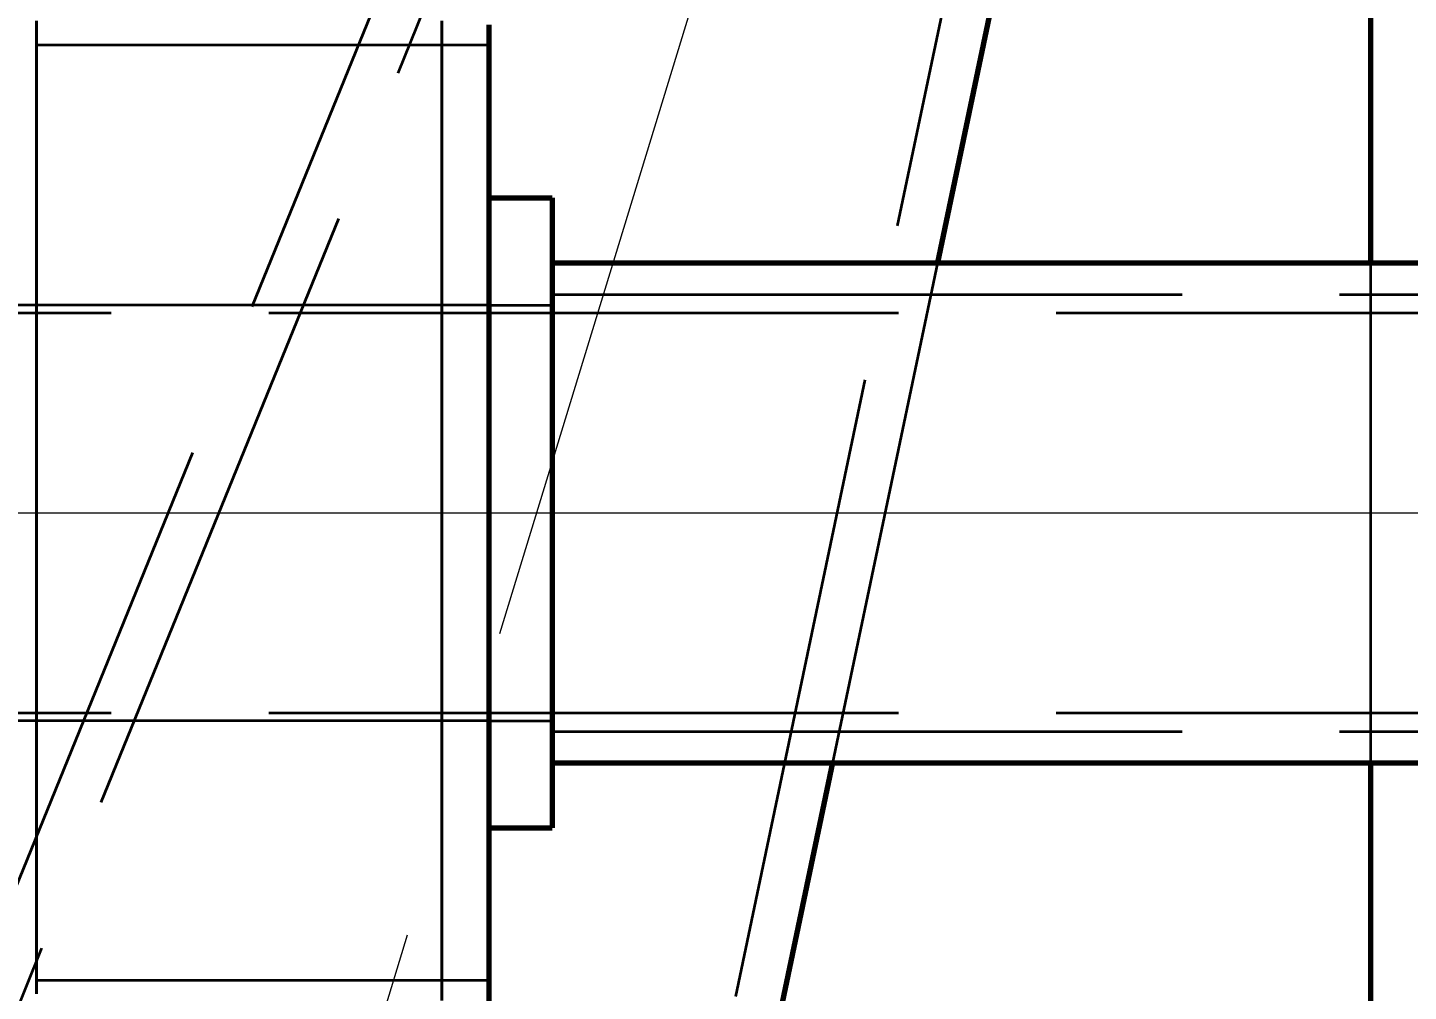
# Model space of a CAD drawing. Header units: millimetres. Extents: x 0 to 2382, y 0 to 420.
# Drawn here: x 128.47 to 137.24, y 226.96 to 233.08 of the extents above; entities that cross this region are included whole.
import ezdxf

# ---------------------------------------------------------------- set-up
doc = ezdxf.new("R2010")
doc.units = ezdxf.units.MM
doc.linetypes.add('IRAM-E-TRAZOS', pattern=[5, 4, -1])
doc.linetypes.add('IRAM-F-TRAZO-PUNTO', pattern=[20, 15, -2, 1, -2])
for name, color, linetype, lineweight in [('01-VISIBLE', 7, 'CONTINUOUS', 70), ('02-OCULTA', 4, 'IRAM-E-TRAZOS', 35), ('03-EJE', 1, 'IRAM-F-TRAZO-PUNTO', 18), ('04-COTA', 3, 'CONTINUOUS', 18)]:
    doc.layers.add(name, color=color, linetype=linetype, lineweight=lineweight)
doc.styles.add('ISO3098', font='isocpeur.ttf')
doc.dimstyles.new('FLAMA-IRAM', dxfattribs={"dimtxt": 3.5, "dimasz": 3.5, "dimexe": 2, "dimexo": 1.5, "dimgap": 1, "dimtad": 1, "dimdec": 1, "dimtxsty": 'ISO3098', "dimblk": 'IRAM_FLECHA', "dimblk1": 'IRAM_FLECHA', "dimblk2": 'IRAM_FLECHA', "dimcen": 2.5, "dimclrd": 256, "dimclre": 256, "dimclrt": 256, "dimazin": 3, "dimtfac": 1, "dimtmove": 0, "dimatfit": 3, "dimlwd": 18, "dimlwe": 18})

# ---------------------------------------------------------------- blocks, each defined once
blk = doc.blocks.new('IRAM_FLECHA')
blk.add_solid([(0, 0), (-1, 0.125), (-1, -0.125)])

msp = doc.modelspace()

# ---------------------------------------------------------------- linework, layer by layer
at = {"layer": '01-VISIBLE'}
for p, q in [((137, 231.5875), (137, 255.7992)), ((135.095, 235.6246), (134.2475, 231.5875)), ((131.4, 232), (131.8, 232)), ((131.8, 231.5875), (181.2, 231.5875)), ((133.5809, 228.4125), (131.4, 218.0238)), ((131.8, 228.4125), (181.2, 228.4125)), ((137, 225.5), (137, 228.4125)), ((131.4, 228), (131.8, 228))]:
    msp.add_line(p, q, dxfattribs=at)
for points in [[(131.4, 226.9), (131.4, 227), (131.4, 227.1), (131.4, 227.2), (131.4, 227.3), (131.4, 227.4), (131.4, 227.5), (131.4, 227.6), (131.4, 227.7), (131.4, 227.8), (131.4, 227.9), (131.4, 228), (131.4, 228.1), (131.4, 228.2), (131.4, 228.3), (131.4, 228.4), (131.4, 228.5), (131.4, 228.6), (131.4, 228.7), (131.4, 228.8), (131.4, 228.9), (131.4, 229), (131.4, 229.1), (131.4, 229.2), (131.4, 229.3), (131.4, 229.4), (131.4, 229.5), (131.4, 229.6), (131.4, 229.7), (131.4, 229.8), (131.4, 229.9), (131.4, 230), (131.4, 230.1), (131.4, 230.2), (131.4, 230.3), (131.4, 230.4), (131.4, 230.5), (131.4, 230.6), (131.4, 230.7), (131.4, 230.8), (131.4, 230.9), (131.4, 231), (131.4, 231.1), (131.4, 231.2), (131.4, 231.3), (131.4, 231.4), (131.4, 231.5), (131.4, 231.6), (131.4, 231.7), (131.4, 231.8), (131.4, 231.9), (131.4, 232), (131.4, 232.1), (131.4, 232.2), (131.4, 232.3), (131.4, 232.4), (131.4, 232.5), (131.4, 232.6), (131.4, 232.7), (131.4, 232.8), (131.4, 232.9), (131.4, 233), (131.4, 233.1)], [(131.8, 232), (131.8, 231.95), (131.8, 231.9), (131.8, 231.85), (131.8, 231.8), (131.8, 231.75), (131.8, 231.7), (131.8, 231.65), (131.8, 231.6), (131.8, 231.55), (131.8, 231.5), (131.8, 231.45), (131.8, 231.4), (131.8, 231.35), (131.8, 231.3), (131.8, 231.25), (131.8, 231.2), (131.8, 231.15), (131.8, 231.1), (131.8, 231.05), (131.8, 231), (131.8, 230.95), (131.8, 230.9), (131.8, 230.85), (131.8, 230.8), (131.8, 230.75), (131.8, 230.7), (131.8, 230.65), (131.8, 230.6), (131.8, 230.55), (131.8, 230.5), (131.8, 230.45), (131.8, 230.4), (131.8, 230.35), (131.8, 230.3), (131.8, 230.25), (131.8, 230.2), (131.8, 230.15), (131.8, 230.1), (131.8, 230.05), (131.8, 230), (131.8, 229.95), (131.8, 229.9), (131.8, 229.85), (131.8, 229.8), (131.8, 229.75), (131.8, 229.7), (131.8, 229.65), (131.8, 229.6), (131.8, 229.55), (131.8, 229.5), (131.8, 229.45), (131.8, 229.4), (131.8, 229.35), (131.8, 229.3), (131.8, 229.25), (131.8, 229.2), (131.8, 229.15), (131.8, 229.1), (131.8, 229.05), (131.8, 229), (131.8, 228.95), (131.8, 228.9), (131.8, 228.85), (131.8, 228.8), (131.8, 228.75), (131.8, 228.7), (131.8, 228.65), (131.8, 228.6), (131.8, 228.55), (131.8, 228.5), (131.8, 228.45), (131.8, 228.4), (131.8, 228.35), (131.8, 228.3), (131.8, 228.25), (131.8, 228.2), (131.8, 228.15), (131.8, 228.1), (131.8, 228.05), (131.8, 228)]]:
    msp.add_lwpolyline(points, dxfattribs=at)
at = {"layer": '02-OCULTA'}
for p, q in [((132.3272, 236.4984), (124.7597, 217.9029)), ((134.8136, 235.7383), (130.6888, 216.0902)), ((131.4, 235.0128), (125.4, 220.269)), ((131.4, 232.97), (128.525, 232.97)), ((134.2475, 231.5875), (133.5809, 228.4125)), ((137, 228.4125), (137, 231.5875)), ((131.4, 231.32), (125.4, 231.32)), ((131.4, 231.32), (131.8, 231.32)), ((131.8, 231.3875), (181.2, 231.3875)), ((125, 231.27), (188, 231.27)), ((125, 228.73), (188, 228.73)), ((131.4, 228.68), (125.4, 228.68)), ((131.4, 228.68), (131.8, 228.68)), ((131.8, 228.6125), (181.2, 228.6125)), ((131.4, 227.03), (128.525, 227.03))]:
    msp.add_line(p, q, dxfattribs=at)
for points in [[(128.525, 226.947), (128.525, 227.018), (128.525, 227.089), (128.525, 227.16), (128.525, 227.231), (128.525, 227.302), (128.525, 227.373), (128.525, 227.444), (128.525, 227.515), (128.525, 227.586), (128.525, 227.657), (128.525, 227.728), (128.525, 227.799), (128.525, 227.87), (128.525, 227.941), (128.525, 228.012), (128.525, 228.083), (128.525, 228.154), (128.525, 228.225), (128.525, 228.296), (128.525, 228.367), (128.525, 228.438), (128.525, 228.509), (128.525, 228.58), (128.525, 228.651), (128.525, 228.722), (128.525, 228.793), (128.525, 228.864), (128.525, 228.935), (128.525, 229.006), (128.525, 229.077), (128.525, 229.148), (128.525, 229.219), (128.525, 229.29), (128.525, 229.361), (128.525, 229.432), (128.525, 229.503), (128.525, 229.574), (128.525, 229.645), (128.525, 229.716), (128.525, 229.787), (128.525, 229.858), (128.525, 229.929), (128.525, 230), (128.525, 230.071), (128.525, 230.142), (128.525, 230.213), (128.525, 230.284), (128.525, 230.355), (128.525, 230.426), (128.525, 230.497), (128.525, 230.568), (128.525, 230.639), (128.525, 230.71), (128.525, 230.781), (128.525, 230.852), (128.525, 230.923), (128.525, 230.994), (128.525, 231.065), (128.525, 231.136), (128.525, 231.207), (128.525, 231.278), (128.525, 231.349), (128.525, 231.42), (128.525, 231.491), (128.525, 231.562), (128.525, 231.633), (128.525, 231.704), (128.525, 231.775), (128.525, 231.846), (128.525, 231.917), (128.525, 231.988), (128.525, 232.059), (128.525, 232.13), (128.525, 232.201), (128.525, 232.272), (128.525, 232.343), (128.525, 232.414), (128.525, 232.485), (128.525, 232.556), (128.525, 232.627), (128.525, 232.698), (128.525, 232.769), (128.525, 232.84), (128.525, 232.911), (128.525, 232.982), (128.525, 233.053), (128.525, 233.124)], [(128.525, 233.124), (128.525, 233.053), (128.525, 232.982), (128.525, 232.911), (128.525, 232.84), (128.525, 232.769), (128.525, 232.698), (128.525, 232.627), (128.525, 232.556), (128.525, 232.485), (128.525, 232.414), (128.525, 232.343), (128.525, 232.272), (128.525, 232.201), (128.525, 232.13), (128.525, 232.059), (128.525, 231.988), (128.525, 231.917), (128.525, 231.846), (128.525, 231.775), (128.525, 231.704), (128.525, 231.633), (128.525, 231.562), (128.525, 231.491), (128.525, 231.42), (128.525, 231.349), (128.525, 231.278), (128.525, 231.207), (128.525, 231.136), (128.525, 231.065), (128.525, 230.994), (128.525, 230.923), (128.525, 230.852), (128.525, 230.781), (128.525, 230.71), (128.525, 230.639), (128.525, 230.568), (128.525, 230.497), (128.525, 230.426), (128.525, 230.355), (128.525, 230.284), (128.525, 230.213), (128.525, 230.142), (128.525, 230.071), (128.525, 230), (128.525, 229.929), (128.525, 229.858), (128.525, 229.787), (128.525, 229.716), (128.525, 229.645), (128.525, 229.574), (128.525, 229.503), (128.525, 229.432), (128.525, 229.361), (128.525, 229.29), (128.525, 229.219), (128.525, 229.148), (128.525, 229.077), (128.525, 229.006), (128.525, 228.935), (128.525, 228.864), (128.525, 228.793), (128.525, 228.722), (128.525, 228.651), (128.525, 228.58), (128.525, 228.509), (128.525, 228.438), (128.525, 228.367), (128.525, 228.296), (128.525, 228.225), (128.525, 228.154), (128.525, 228.083), (128.525, 228.012), (128.525, 227.941), (128.525, 227.87), (128.525, 227.799), (128.525, 227.728), (128.525, 227.657), (128.525, 227.586), (128.525, 227.515), (128.525, 227.444), (128.525, 227.373), (128.525, 227.302), (128.525, 227.231), (128.525, 227.16), (128.525, 227.089), (128.525, 227.018), (128.525, 226.947)], [(131.1, 226.947), (131.1, 227.018), (131.1, 227.089), (131.1, 227.16), (131.1, 227.231), (131.1, 227.302), (131.1, 227.373), (131.1, 227.444), (131.1, 227.515), (131.1, 227.586), (131.1, 227.657), (131.1, 227.728), (131.1, 227.799), (131.1, 227.87), (131.1, 227.941), (131.1, 228.012), (131.1, 228.083), (131.1, 228.154), (131.1, 228.225), (131.1, 228.296), (131.1, 228.367), (131.1, 228.438), (131.1, 228.509), (131.1, 228.58), (131.1, 228.651), (131.1, 228.722), (131.1, 228.793), (131.1, 228.864), (131.1, 228.935), (131.1, 229.006), (131.1, 229.077), (131.1, 229.148), (131.1, 229.219), (131.1, 229.29), (131.1, 229.361), (131.1, 229.432), (131.1, 229.503), (131.1, 229.574), (131.1, 229.645), (131.1, 229.716), (131.1, 229.787), (131.1, 229.858), (131.1, 229.929), (131.1, 230), (131.1, 230.071), (131.1, 230.142), (131.1, 230.213), (131.1, 230.284), (131.1, 230.355), (131.1, 230.426), (131.1, 230.497), (131.1, 230.568), (131.1, 230.639), (131.1, 230.71), (131.1, 230.781), (131.1, 230.852), (131.1, 230.923), (131.1, 230.994), (131.1, 231.065), (131.1, 231.136), (131.1, 231.207), (131.1, 231.278), (131.1, 231.349), (131.1, 231.42), (131.1, 231.491), (131.1, 231.562), (131.1, 231.633), (131.1, 231.704), (131.1, 231.775), (131.1, 231.846), (131.1, 231.917), (131.1, 231.988), (131.1, 232.059), (131.1, 232.13), (131.1, 232.201), (131.1, 232.272), (131.1, 232.343), (131.1, 232.414), (131.1, 232.485), (131.1, 232.556), (131.1, 232.627), (131.1, 232.698), (131.1, 232.769), (131.1, 232.84), (131.1, 232.911), (131.1, 232.982), (131.1, 233.053), (131.1, 233.124)], [(131.1, 233.124), (131.1, 233.053), (131.1, 232.982), (131.1, 232.911), (131.1, 232.84), (131.1, 232.769), (131.1, 232.698), (131.1, 232.627), (131.1, 232.556), (131.1, 232.485), (131.1, 232.414), (131.1, 232.343), (131.1, 232.272), (131.1, 232.201), (131.1, 232.13), (131.1, 232.059), (131.1, 231.988), (131.1, 231.917), (131.1, 231.846), (131.1, 231.775), (131.1, 231.704), (131.1, 231.633), (131.1, 231.562), (131.1, 231.491), (131.1, 231.42), (131.1, 231.349), (131.1, 231.278), (131.1, 231.207), (131.1, 231.136), (131.1, 231.065), (131.1, 230.994), (131.1, 230.923), (131.1, 230.852), (131.1, 230.781), (131.1, 230.71), (131.1, 230.639), (131.1, 230.568), (131.1, 230.497), (131.1, 230.426), (131.1, 230.355), (131.1, 230.284), (131.1, 230.213), (131.1, 230.142), (131.1, 230.071), (131.1, 230), (131.1, 229.929), (131.1, 229.858), (131.1, 229.787), (131.1, 229.716), (131.1, 229.645), (131.1, 229.574), (131.1, 229.503), (131.1, 229.432), (131.1, 229.361), (131.1, 229.29), (131.1, 229.219), (131.1, 229.148), (131.1, 229.077), (131.1, 229.006), (131.1, 228.935), (131.1, 228.864), (131.1, 228.793), (131.1, 228.722), (131.1, 228.651), (131.1, 228.58), (131.1, 228.509), (131.1, 228.438), (131.1, 228.367), (131.1, 228.296), (131.1, 228.225), (131.1, 228.154), (131.1, 228.083), (131.1, 228.012), (131.1, 227.941), (131.1, 227.87), (131.1, 227.799), (131.1, 227.728), (131.1, 227.657), (131.1, 227.586), (131.1, 227.515), (131.1, 227.444), (131.1, 227.373), (131.1, 227.302), (131.1, 227.231), (131.1, 227.16), (131.1, 227.089), (131.1, 227.018), (131.1, 226.947)], [(131.1, 226.904), (131.1, 226.976), (131.1, 227.048), (131.1, 227.12), (131.1, 227.192), (131.1, 227.264), (131.1, 227.336), (131.1, 227.408), (131.1, 227.48), (131.1, 227.552), (131.1, 227.624), (131.1, 227.696), (131.1, 227.768), (131.1, 227.84), (131.1, 227.912), (131.1, 227.984), (131.1, 228.056), (131.1, 228.128), (131.1, 228.2), (131.1, 228.272), (131.1, 228.344), (131.1, 228.416), (131.1, 228.488), (131.1, 228.56), (131.1, 228.632), (131.1, 228.704), (131.1, 228.776), (131.1, 228.848), (131.1, 228.92), (131.1, 228.992), (131.1, 229.064), (131.1, 229.136), (131.1, 229.208), (131.1, 229.28), (131.1, 229.352), (131.1, 229.424), (131.1, 229.496), (131.1, 229.568), (131.1, 229.64), (131.1, 229.712), (131.1, 229.784), (131.1, 229.856), (131.1, 229.928), (131.1, 230), (131.1, 230.072), (131.1, 230.144), (131.1, 230.216), (131.1, 230.288), (131.1, 230.36), (131.1, 230.432), (131.1, 230.504), (131.1, 230.576), (131.1, 230.648), (131.1, 230.72), (131.1, 230.792), (131.1, 230.864), (131.1, 230.936), (131.1, 231.008), (131.1, 231.08), (131.1, 231.152), (131.1, 231.224), (131.1, 231.296), (131.1, 231.368), (131.1, 231.44), (131.1, 231.512), (131.1, 231.584), (131.1, 231.656), (131.1, 231.728), (131.1, 231.8), (131.1, 231.872), (131.1, 231.944), (131.1, 232.016), (131.1, 232.088), (131.1, 232.16), (131.1, 232.232), (131.1, 232.304), (131.1, 232.376), (131.1, 232.448), (131.1, 232.52), (131.1, 232.592), (131.1, 232.664), (131.1, 232.736), (131.1, 232.808), (131.1, 232.88), (131.1, 232.952), (131.1, 233.024), (131.1, 233.096)], [(131.1, 233.096), (131.1, 233.024), (131.1, 232.952), (131.1, 232.88), (131.1, 232.808), (131.1, 232.736), (131.1, 232.664), (131.1, 232.592), (131.1, 232.52), (131.1, 232.448), (131.1, 232.376), (131.1, 232.304), (131.1, 232.232), (131.1, 232.16), (131.1, 232.088), (131.1, 232.016), (131.1, 231.944), (131.1, 231.872), (131.1, 231.8), (131.1, 231.728), (131.1, 231.656), (131.1, 231.584), (131.1, 231.512), (131.1, 231.44), (131.1, 231.368), (131.1, 231.296), (131.1, 231.224), (131.1, 231.152), (131.1, 231.08), (131.1, 231.008), (131.1, 230.936), (131.1, 230.864), (131.1, 230.792), (131.1, 230.72), (131.1, 230.648), (131.1, 230.576), (131.1, 230.504), (131.1, 230.432), (131.1, 230.36), (131.1, 230.288), (131.1, 230.216), (131.1, 230.144), (131.1, 230.072), (131.1, 230), (131.1, 229.928), (131.1, 229.856), (131.1, 229.784), (131.1, 229.712), (131.1, 229.64), (131.1, 229.568), (131.1, 229.496), (131.1, 229.424), (131.1, 229.352), (131.1, 229.28), (131.1, 229.208), (131.1, 229.136), (131.1, 229.064), (131.1, 228.992), (131.1, 228.92), (131.1, 228.848), (131.1, 228.776), (131.1, 228.704), (131.1, 228.632), (131.1, 228.56), (131.1, 228.488), (131.1, 228.416), (131.1, 228.344), (131.1, 228.272), (131.1, 228.2), (131.1, 228.128), (131.1, 228.056), (131.1, 227.984), (131.1, 227.912), (131.1, 227.84), (131.1, 227.768), (131.1, 227.696), (131.1, 227.624), (131.1, 227.552), (131.1, 227.48), (131.1, 227.408), (131.1, 227.336), (131.1, 227.264), (131.1, 227.192), (131.1, 227.12), (131.1, 227.048), (131.1, 226.976), (131.1, 226.904)], [(131.4, 233.1), (131.4, 233), (131.4, 232.9), (131.4, 232.8), (131.4, 232.7), (131.4, 232.6), (131.4, 232.5), (131.4, 232.4), (131.4, 232.3), (131.4, 232.2), (131.4, 232.1), (131.4, 232), (131.4, 231.9), (131.4, 231.8), (131.4, 231.7), (131.4, 231.6), (131.4, 231.5), (131.4, 231.4), (131.4, 231.3), (131.4, 231.2), (131.4, 231.1), (131.4, 231), (131.4, 230.9), (131.4, 230.8), (131.4, 230.7), (131.4, 230.6), (131.4, 230.5), (131.4, 230.4), (131.4, 230.3), (131.4, 230.2), (131.4, 230.1), (131.4, 230), (131.4, 229.9), (131.4, 229.8), (131.4, 229.7), (131.4, 229.6), (131.4, 229.5), (131.4, 229.4), (131.4, 229.3), (131.4, 229.2), (131.4, 229.1), (131.4, 229), (131.4, 228.9), (131.4, 228.8), (131.4, 228.7), (131.4, 228.6), (131.4, 228.5), (131.4, 228.4), (131.4, 228.3), (131.4, 228.2), (131.4, 228.1), (131.4, 228), (131.4, 227.9), (131.4, 227.8), (131.4, 227.7), (131.4, 227.6), (131.4, 227.5), (131.4, 227.4), (131.4, 227.3), (131.4, 227.2), (131.4, 227.1), (131.4, 227), (131.4, 226.9)], [(131.4, 226.904), (131.4, 226.976), (131.4, 227.048), (131.4, 227.12), (131.4, 227.192), (131.4, 227.264), (131.4, 227.336), (131.4, 227.408), (131.4, 227.48), (131.4, 227.552), (131.4, 227.624), (131.4, 227.696), (131.4, 227.768), (131.4, 227.84), (131.4, 227.912), (131.4, 227.984), (131.4, 228.056), (131.4, 228.128), (131.4, 228.2), (131.4, 228.272), (131.4, 228.344), (131.4, 228.416), (131.4, 228.488), (131.4, 228.56), (131.4, 228.632), (131.4, 228.704), (131.4, 228.776), (131.4, 228.848), (131.4, 228.92), (131.4, 228.992), (131.4, 229.064), (131.4, 229.136), (131.4, 229.208), (131.4, 229.28), (131.4, 229.352), (131.4, 229.424), (131.4, 229.496), (131.4, 229.568), (131.4, 229.64), (131.4, 229.712), (131.4, 229.784), (131.4, 229.856), (131.4, 229.928), (131.4, 230), (131.4, 230.072), (131.4, 230.144), (131.4, 230.216), (131.4, 230.288), (131.4, 230.36), (131.4, 230.432), (131.4, 230.504), (131.4, 230.576), (131.4, 230.648), (131.4, 230.72), (131.4, 230.792), (131.4, 230.864), (131.4, 230.936), (131.4, 231.008), (131.4, 231.08), (131.4, 231.152), (131.4, 231.224), (131.4, 231.296), (131.4, 231.368), (131.4, 231.44), (131.4, 231.512), (131.4, 231.584), (131.4, 231.656), (131.4, 231.728), (131.4, 231.8), (131.4, 231.872), (131.4, 231.944), (131.4, 232.016), (131.4, 232.088), (131.4, 232.16), (131.4, 232.232), (131.4, 232.304), (131.4, 232.376), (131.4, 232.448), (131.4, 232.52), (131.4, 232.592), (131.4, 232.664), (131.4, 232.736), (131.4, 232.808), (131.4, 232.88), (131.4, 232.952), (131.4, 233.024), (131.4, 233.096)], [(131.4, 233.096), (131.4, 233.024), (131.4, 232.952), (131.4, 232.88), (131.4, 232.808), (131.4, 232.736), (131.4, 232.664), (131.4, 232.592), (131.4, 232.52), (131.4, 232.448), (131.4, 232.376), (131.4, 232.304), (131.4, 232.232), (131.4, 232.16), (131.4, 232.088), (131.4, 232.016), (131.4, 231.944), (131.4, 231.872), (131.4, 231.8), (131.4, 231.728), (131.4, 231.656), (131.4, 231.584), (131.4, 231.512), (131.4, 231.44), (131.4, 231.368), (131.4, 231.296), (131.4, 231.224), (131.4, 231.152), (131.4, 231.08), (131.4, 231.008), (131.4, 230.936), (131.4, 230.864), (131.4, 230.792), (131.4, 230.72), (131.4, 230.648), (131.4, 230.576), (131.4, 230.504), (131.4, 230.432), (131.4, 230.36), (131.4, 230.288), (131.4, 230.216), (131.4, 230.144), (131.4, 230.072), (131.4, 230), (131.4, 229.928), (131.4, 229.856), (131.4, 229.784), (131.4, 229.712), (131.4, 229.64), (131.4, 229.568), (131.4, 229.496), (131.4, 229.424), (131.4, 229.352), (131.4, 229.28), (131.4, 229.208), (131.4, 229.136), (131.4, 229.064), (131.4, 228.992), (131.4, 228.92), (131.4, 228.848), (131.4, 228.776), (131.4, 228.704), (131.4, 228.632), (131.4, 228.56), (131.4, 228.488), (131.4, 228.416), (131.4, 228.344), (131.4, 228.272), (131.4, 228.2), (131.4, 228.128), (131.4, 228.056), (131.4, 227.984), (131.4, 227.912), (131.4, 227.84), (131.4, 227.768), (131.4, 227.696), (131.4, 227.624), (131.4, 227.552), (131.4, 227.48), (131.4, 227.408), (131.4, 227.336), (131.4, 227.264), (131.4, 227.192), (131.4, 227.12), (131.4, 227.048), (131.4, 226.976), (131.4, 226.904)], [(128.525, 227.03), (128.525, 227.0803), (128.525, 227.1307), (128.525, 227.181), (128.525, 227.2314), (128.525, 227.2817), (128.525, 227.332), (128.525, 227.3824), (128.525, 227.4327), (128.525, 227.4831), (128.525, 227.5334), (128.525, 227.5837), (128.525, 227.6341), (128.525, 227.6844), (128.525, 227.7347), (128.525, 227.7851), (128.525, 227.8354), (128.525, 227.8858), (128.525, 227.9361), (128.525, 227.9864), (128.525, 228.0368), (128.525, 228.0871), (128.525, 228.1375), (128.525, 228.1878), (128.525, 228.2381), (128.525, 228.2885), (128.525, 228.3388), (128.525, 228.3892), (128.525, 228.4395), (128.525, 228.4898), (128.525, 228.5402), (128.525, 228.5905), (128.525, 228.6408), (128.525, 228.6912), (128.525, 228.7415), (128.525, 228.7919), (128.525, 228.8422), (128.525, 228.8925), (128.525, 228.9429), (128.525, 228.9932), (128.525, 229.0436), (128.525, 229.0939), (128.525, 229.1442), (128.525, 229.1946), (128.525, 229.2449), (128.525, 229.2953), (128.525, 229.3456), (128.525, 229.3959), (128.525, 229.4463), (128.525, 229.4966), (128.525, 229.5469), (128.525, 229.5973), (128.525, 229.6476), (128.525, 229.698), (128.525, 229.7483), (128.525, 229.7986), (128.525, 229.849), (128.525, 229.8993), (128.525, 229.9497), (128.525, 230), (128.525, 230.0503), (128.525, 230.1007), (128.525, 230.151), (128.525, 230.2014), (128.525, 230.2517), (128.525, 230.302), (128.525, 230.3524), (128.525, 230.4027), (128.525, 230.4531), (128.525, 230.5034), (128.525, 230.5537), (128.525, 230.6041), (128.525, 230.6544), (128.525, 230.7047), (128.525, 230.7551), (128.525, 230.8054), (128.525, 230.8558), (128.525, 230.9061), (128.525, 230.9564), (128.525, 231.0068), (128.525, 231.0571), (128.525, 231.1075), (128.525, 231.1578), (128.525, 231.2081), (128.525, 231.2585), (128.525, 231.3088), (128.525, 231.3592), (128.525, 231.4095), (128.525, 231.4598), (128.525, 231.5102), (128.525, 231.5605), (128.525, 231.6108), (128.525, 231.6612), (128.525, 231.7115), (128.525, 231.7619), (128.525, 231.8122), (128.525, 231.8625), (128.525, 231.9129), (128.525, 231.9632), (128.525, 232.0136), (128.525, 232.0639), (128.525, 232.1142), (128.525, 232.1646), (128.525, 232.2149), (128.525, 232.2653), (128.525, 232.3156), (128.525, 232.3659), (128.525, 232.4163), (128.525, 232.4666), (128.525, 232.5169), (128.525, 232.5673), (128.525, 232.6176), (128.525, 232.668), (128.525, 232.7183), (128.525, 232.7686), (128.525, 232.819), (128.525, 232.8693), (128.525, 232.9197), (128.525, 232.97)], [(128.525, 232.97), (128.525, 232.9197), (128.525, 232.8693), (128.525, 232.819), (128.525, 232.7686), (128.525, 232.7183), (128.525, 232.668), (128.525, 232.6176), (128.525, 232.5673), (128.525, 232.5169), (128.525, 232.4666), (128.525, 232.4163), (128.525, 232.3659), (128.525, 232.3156), (128.525, 232.2653), (128.525, 232.2149), (128.525, 232.1646), (128.525, 232.1142), (128.525, 232.0639), (128.525, 232.0136), (128.525, 231.9632), (128.525, 231.9129), (128.525, 231.8625), (128.525, 231.8122), (128.525, 231.7619), (128.525, 231.7115), (128.525, 231.6612), (128.525, 231.6108), (128.525, 231.5605), (128.525, 231.5102), (128.525, 231.4598), (128.525, 231.4095), (128.525, 231.3592), (128.525, 231.3088), (128.525, 231.2585), (128.525, 231.2081), (128.525, 231.1578), (128.525, 231.1075), (128.525, 231.0571), (128.525, 231.0068), (128.525, 230.9564), (128.525, 230.9061), (128.525, 230.8558), (128.525, 230.8054), (128.525, 230.7551), (128.525, 230.7047), (128.525, 230.6544), (128.525, 230.6041), (128.525, 230.5537), (128.525, 230.5034), (128.525, 230.4531), (128.525, 230.4027), (128.525, 230.3524), (128.525, 230.302), (128.525, 230.2517), (128.525, 230.2014), (128.525, 230.151), (128.525, 230.1007), (128.525, 230.0503), (128.525, 230), (128.525, 229.9497), (128.525, 229.8993), (128.525, 229.849), (128.525, 229.7986), (128.525, 229.7483), (128.525, 229.698), (128.525, 229.6476), (128.525, 229.5973), (128.525, 229.5469), (128.525, 229.4966), (128.525, 229.4463), (128.525, 229.3959), (128.525, 229.3456), (128.525, 229.2953), (128.525, 229.2449), (128.525, 229.1946), (128.525, 229.1442), (128.525, 229.0939), (128.525, 229.0436), (128.525, 228.9932), (128.525, 228.9429), (128.525, 228.8925), (128.525, 228.8422), (128.525, 228.7919), (128.525, 228.7415), (128.525, 228.6912), (128.525, 228.6408), (128.525, 228.5905), (128.525, 228.5402), (128.525, 228.4898), (128.525, 228.4395), (128.525, 228.3892), (128.525, 228.3388), (128.525, 228.2885), (128.525, 228.2381), (128.525, 228.1878), (128.525, 228.1375), (128.525, 228.0871), (128.525, 228.0368), (128.525, 227.9864), (128.525, 227.9361), (128.525, 227.8858), (128.525, 227.8354), (128.525, 227.7851), (128.525, 227.7347), (128.525, 227.6844), (128.525, 227.6341), (128.525, 227.5837), (128.525, 227.5334), (128.525, 227.4831), (128.525, 227.4327), (128.525, 227.3824), (128.525, 227.332), (128.525, 227.2817), (128.525, 227.2314), (128.525, 227.181), (128.525, 227.1307), (128.525, 227.0803), (128.525, 227.03)], [(131.4, 227.03), (131.4, 227.0803), (131.4, 227.1307), (131.4, 227.181), (131.4, 227.2314), (131.4, 227.2817), (131.4, 227.332), (131.4, 227.3824), (131.4, 227.4327), (131.4, 227.4831), (131.4, 227.5334), (131.4, 227.5837), (131.4, 227.6341), (131.4, 227.6844), (131.4, 227.7347), (131.4, 227.7851), (131.4, 227.8354), (131.4, 227.8858), (131.4, 227.9361), (131.4, 227.9864), (131.4, 228.0368), (131.4, 228.0871), (131.4, 228.1375), (131.4, 228.1878), (131.4, 228.2381), (131.4, 228.2885), (131.4, 228.3388), (131.4, 228.3892), (131.4, 228.4395), (131.4, 228.4898), (131.4, 228.5402), (131.4, 228.5905), (131.4, 228.6408), (131.4, 228.6912), (131.4, 228.7415), (131.4, 228.7919), (131.4, 228.8422), (131.4, 228.8925), (131.4, 228.9429), (131.4, 228.9932), (131.4, 229.0436), (131.4, 229.0939), (131.4, 229.1442), (131.4, 229.1946), (131.4, 229.2449), (131.4, 229.2953), (131.4, 229.3456), (131.4, 229.3959), (131.4, 229.4463), (131.4, 229.4966), (131.4, 229.5469), (131.4, 229.5973), (131.4, 229.6476), (131.4, 229.698), (131.4, 229.7483), (131.4, 229.7986), (131.4, 229.849), (131.4, 229.8993), (131.4, 229.9497), (131.4, 230), (131.4, 230.0503), (131.4, 230.1007), (131.4, 230.151), (131.4, 230.2014), (131.4, 230.2517), (131.4, 230.302), (131.4, 230.3524), (131.4, 230.4027), (131.4, 230.4531), (131.4, 230.5034), (131.4, 230.5537), (131.4, 230.6041), (131.4, 230.6544), (131.4, 230.7047), (131.4, 230.7551), (131.4, 230.8054), (131.4, 230.8558), (131.4, 230.9061), (131.4, 230.9564), (131.4, 231.0068), (131.4, 231.0571), (131.4, 231.1075), (131.4, 231.1578), (131.4, 231.2081), (131.4, 231.2585), (131.4, 231.3088), (131.4, 231.3592), (131.4, 231.4095), (131.4, 231.4598), (131.4, 231.5102), (131.4, 231.5605), (131.4, 231.6108), (131.4, 231.6612), (131.4, 231.7115), (131.4, 231.7619), (131.4, 231.8122), (131.4, 231.8625), (131.4, 231.9129), (131.4, 231.9632), (131.4, 232.0136), (131.4, 232.0639), (131.4, 232.1142), (131.4, 232.1646), (131.4, 232.2149), (131.4, 232.2653), (131.4, 232.3156), (131.4, 232.3659), (131.4, 232.4163), (131.4, 232.4666), (131.4, 232.5169), (131.4, 232.5673), (131.4, 232.6176), (131.4, 232.668), (131.4, 232.7183), (131.4, 232.7686), (131.4, 232.819), (131.4, 232.8693), (131.4, 232.9197), (131.4, 232.97)], [(131.4, 232.97), (131.4, 232.9197), (131.4, 232.8693), (131.4, 232.819), (131.4, 232.7686), (131.4, 232.7183), (131.4, 232.668), (131.4, 232.6176), (131.4, 232.5673), (131.4, 232.5169), (131.4, 232.4666), (131.4, 232.4163), (131.4, 232.3659), (131.4, 232.3156), (131.4, 232.2653), (131.4, 232.2149), (131.4, 232.1646), (131.4, 232.1142), (131.4, 232.0639), (131.4, 232.0136), (131.4, 231.9632), (131.4, 231.9129), (131.4, 231.8625), (131.4, 231.8122), (131.4, 231.7619), (131.4, 231.7115), (131.4, 231.6612), (131.4, 231.6108), (131.4, 231.5605), (131.4, 231.5102), (131.4, 231.4598), (131.4, 231.4095), (131.4, 231.3592), (131.4, 231.3088), (131.4, 231.2585), (131.4, 231.2081), (131.4, 231.1578), (131.4, 231.1075), (131.4, 231.0571), (131.4, 231.0068), (131.4, 230.9564), (131.4, 230.9061), (131.4, 230.8558), (131.4, 230.8054), (131.4, 230.7551), (131.4, 230.7047), (131.4, 230.6544), (131.4, 230.6041), (131.4, 230.5537), (131.4, 230.5034), (131.4, 230.4531), (131.4, 230.4027), (131.4, 230.3524), (131.4, 230.302), (131.4, 230.2517), (131.4, 230.2014), (131.4, 230.151), (131.4, 230.1007), (131.4, 230.0503), (131.4, 230), (131.4, 229.9497), (131.4, 229.8993), (131.4, 229.849), (131.4, 229.7986), (131.4, 229.7483), (131.4, 229.698), (131.4, 229.6476), (131.4, 229.5973), (131.4, 229.5469), (131.4, 229.4966), (131.4, 229.4463), (131.4, 229.3959), (131.4, 229.3456), (131.4, 229.2953), (131.4, 229.2449), (131.4, 229.1946), (131.4, 229.1442), (131.4, 229.0939), (131.4, 229.0436), (131.4, 228.9932), (131.4, 228.9429), (131.4, 228.8925), (131.4, 228.8422), (131.4, 228.7919), (131.4, 228.7415), (131.4, 228.6912), (131.4, 228.6408), (131.4, 228.5905), (131.4, 228.5402), (131.4, 228.4898), (131.4, 228.4395), (131.4, 228.3892), (131.4, 228.3388), (131.4, 228.2885), (131.4, 228.2381), (131.4, 228.1878), (131.4, 228.1375), (131.4, 228.0871), (131.4, 228.0368), (131.4, 227.9864), (131.4, 227.9361), (131.4, 227.8858), (131.4, 227.8354), (131.4, 227.7851), (131.4, 227.7347), (131.4, 227.6844), (131.4, 227.6341), (131.4, 227.5837), (131.4, 227.5334), (131.4, 227.4831), (131.4, 227.4327), (131.4, 227.3824), (131.4, 227.332), (131.4, 227.2817), (131.4, 227.2314), (131.4, 227.181), (131.4, 227.1307), (131.4, 227.0803), (131.4, 227.03)], [(131.4, 232), (131.4, 231.95), (131.4, 231.9), (131.4, 231.85), (131.4, 231.8), (131.4, 231.75), (131.4, 231.7), (131.4, 231.65), (131.4, 231.6), (131.4, 231.55), (131.4, 231.5), (131.4, 231.45), (131.4, 231.4), (131.4, 231.35), (131.4, 231.3), (131.4, 231.25), (131.4, 231.2), (131.4, 231.15), (131.4, 231.1), (131.4, 231.05), (131.4, 231), (131.4, 230.95), (131.4, 230.9), (131.4, 230.85), (131.4, 230.8), (131.4, 230.75), (131.4, 230.7), (131.4, 230.65), (131.4, 230.6), (131.4, 230.55), (131.4, 230.5), (131.4, 230.45), (131.4, 230.4), (131.4, 230.35), (131.4, 230.3), (131.4, 230.25), (131.4, 230.2), (131.4, 230.15), (131.4, 230.1), (131.4, 230.05), (131.4, 230), (131.4, 229.95), (131.4, 229.9), (131.4, 229.85), (131.4, 229.8), (131.4, 229.75), (131.4, 229.7), (131.4, 229.65), (131.4, 229.6), (131.4, 229.55), (131.4, 229.5), (131.4, 229.45), (131.4, 229.4), (131.4, 229.35), (131.4, 229.3), (131.4, 229.25), (131.4, 229.2), (131.4, 229.15), (131.4, 229.1), (131.4, 229.05), (131.4, 229), (131.4, 228.95), (131.4, 228.9), (131.4, 228.85), (131.4, 228.8), (131.4, 228.75), (131.4, 228.7), (131.4, 228.65), (131.4, 228.6), (131.4, 228.55), (131.4, 228.5), (131.4, 228.45), (131.4, 228.4), (131.4, 228.35), (131.4, 228.3), (131.4, 228.25), (131.4, 228.2), (131.4, 228.15), (131.4, 228.1), (131.4, 228.05), (131.4, 228)], [(131.4, 228), (131.4, 228.05), (131.4, 228.1), (131.4, 228.15), (131.4, 228.2), (131.4, 228.25), (131.4, 228.3), (131.4, 228.35), (131.4, 228.4), (131.4, 228.45), (131.4, 228.5), (131.4, 228.55), (131.4, 228.6), (131.4, 228.65), (131.4, 228.7), (131.4, 228.75), (131.4, 228.8), (131.4, 228.85), (131.4, 228.9), (131.4, 228.95), (131.4, 229), (131.4, 229.05), (131.4, 229.1), (131.4, 229.15), (131.4, 229.2), (131.4, 229.25), (131.4, 229.3), (131.4, 229.35), (131.4, 229.4), (131.4, 229.45), (131.4, 229.5), (131.4, 229.55), (131.4, 229.6), (131.4, 229.65), (131.4, 229.7), (131.4, 229.75), (131.4, 229.8), (131.4, 229.85), (131.4, 229.9), (131.4, 229.95), (131.4, 230), (131.4, 230.05), (131.4, 230.1), (131.4, 230.15), (131.4, 230.2), (131.4, 230.25), (131.4, 230.3), (131.4, 230.35), (131.4, 230.4), (131.4, 230.45), (131.4, 230.5), (131.4, 230.55), (131.4, 230.6), (131.4, 230.65), (131.4, 230.7), (131.4, 230.75), (131.4, 230.8), (131.4, 230.85), (131.4, 230.9), (131.4, 230.95), (131.4, 231), (131.4, 231.05), (131.4, 231.1), (131.4, 231.15), (131.4, 231.2), (131.4, 231.25), (131.4, 231.3), (131.4, 231.35), (131.4, 231.4), (131.4, 231.45), (131.4, 231.5), (131.4, 231.55), (131.4, 231.6), (131.4, 231.65), (131.4, 231.7), (131.4, 231.75), (131.4, 231.8), (131.4, 231.85), (131.4, 231.9), (131.4, 231.95), (131.4, 232)], [(131.8, 228), (131.8, 228.05), (131.8, 228.1), (131.8, 228.15), (131.8, 228.2), (131.8, 228.25), (131.8, 228.3), (131.8, 228.35), (131.8, 228.4), (131.8, 228.45), (131.8, 228.5), (131.8, 228.55), (131.8, 228.6), (131.8, 228.65), (131.8, 228.7), (131.8, 228.75), (131.8, 228.8), (131.8, 228.85), (131.8, 228.9), (131.8, 228.95), (131.8, 229), (131.8, 229.05), (131.8, 229.1), (131.8, 229.15), (131.8, 229.2), (131.8, 229.25), (131.8, 229.3), (131.8, 229.35), (131.8, 229.4), (131.8, 229.45), (131.8, 229.5), (131.8, 229.55), (131.8, 229.6), (131.8, 229.65), (131.8, 229.7), (131.8, 229.75), (131.8, 229.8), (131.8, 229.85), (131.8, 229.9), (131.8, 229.95), (131.8, 230), (131.8, 230.05), (131.8, 230.1), (131.8, 230.15), (131.8, 230.2), (131.8, 230.25), (131.8, 230.3), (131.8, 230.35), (131.8, 230.4), (131.8, 230.45), (131.8, 230.5), (131.8, 230.55), (131.8, 230.6), (131.8, 230.65), (131.8, 230.7), (131.8, 230.75), (131.8, 230.8), (131.8, 230.85), (131.8, 230.9), (131.8, 230.95), (131.8, 231), (131.8, 231.05), (131.8, 231.1), (131.8, 231.15), (131.8, 231.2), (131.8, 231.25), (131.8, 231.3), (131.8, 231.35), (131.8, 231.4), (131.8, 231.45), (131.8, 231.5), (131.8, 231.55), (131.8, 231.6), (131.8, 231.65), (131.8, 231.7), (131.8, 231.75), (131.8, 231.8), (131.8, 231.85), (131.8, 231.9), (131.8, 231.95), (131.8, 232)], [(131.8, 231.5875), (131.8, 231.5371), (131.8, 231.4867), (131.8, 231.4363), (131.8, 231.3859), (131.8, 231.3355), (131.8, 231.2851), (131.8, 231.2347), (131.8, 231.1843), (131.8, 231.1339), (131.8, 231.0835), (131.8, 231.0331), (131.8, 230.9827), (131.8, 230.9323), (131.8, 230.8819), (131.8, 230.8315), (131.8, 230.7812), (131.8, 230.7308), (131.8, 230.6804), (131.8, 230.63), (131.8, 230.5796), (131.8, 230.5292), (131.8, 230.4788), (131.8, 230.4284), (131.8, 230.378), (131.8, 230.3276), (131.8, 230.2772), (131.8, 230.2268), (131.8, 230.1764), (131.8, 230.126), (131.8, 230.0756), (131.8, 230.0252), (131.8, 229.9748), (131.8, 229.9244), (131.8, 229.874), (131.8, 229.8236), (131.8, 229.7732), (131.8, 229.7228), (131.8, 229.6724), (131.8, 229.622), (131.8, 229.5716), (131.8, 229.5212), (131.8, 229.4708), (131.8, 229.4204), (131.8, 229.37), (131.8, 229.3196), (131.8, 229.2692), (131.8, 229.2188), (131.8, 229.1685), (131.8, 229.1181), (131.8, 229.0677), (131.8, 229.0173), (131.8, 228.9669), (131.8, 228.9165), (131.8, 228.8661), (131.8, 228.8157), (131.8, 228.7653), (131.8, 228.7149), (131.8, 228.6645), (131.8, 228.6141), (131.8, 228.5637), (131.8, 228.5133), (131.8, 228.4629), (131.8, 228.4125)], [(131.8, 228.4125), (131.8, 228.4629), (131.8, 228.5133), (131.8, 228.5637), (131.8, 228.6141), (131.8, 228.6645), (131.8, 228.7149), (131.8, 228.7653), (131.8, 228.8157), (131.8, 228.8661), (131.8, 228.9165), (131.8, 228.9669), (131.8, 229.0173), (131.8, 229.0677), (131.8, 229.1181), (131.8, 229.1685), (131.8, 229.2188), (131.8, 229.2692), (131.8, 229.3196), (131.8, 229.37), (131.8, 229.4204), (131.8, 229.4708), (131.8, 229.5212), (131.8, 229.5716), (131.8, 229.622), (131.8, 229.6724), (131.8, 229.7228), (131.8, 229.7732), (131.8, 229.8236), (131.8, 229.874), (131.8, 229.9244), (131.8, 229.9748), (131.8, 230.0252), (131.8, 230.0756), (131.8, 230.126), (131.8, 230.1764), (131.8, 230.2268), (131.8, 230.2772), (131.8, 230.3276), (131.8, 230.378), (131.8, 230.4284), (131.8, 230.4788), (131.8, 230.5292), (131.8, 230.5796), (131.8, 230.63), (131.8, 230.6804), (131.8, 230.7308), (131.8, 230.7812), (131.8, 230.8315), (131.8, 230.8819), (131.8, 230.9323), (131.8, 230.9827), (131.8, 231.0331), (131.8, 231.0835), (131.8, 231.1339), (131.8, 231.1843), (131.8, 231.2347), (131.8, 231.2851), (131.8, 231.3355), (131.8, 231.3859), (131.8, 231.4363), (131.8, 231.4867), (131.8, 231.5371), (131.8, 231.5875)], [(131.4, 228.68), (131.4, 228.7308), (131.4, 228.7815), (131.4, 228.8323), (131.4, 228.8831), (131.4, 228.9338), (131.4, 228.9846), (131.4, 229.0354), (131.4, 229.0862), (131.4, 229.1369), (131.4, 229.1877), (131.4, 229.2385), (131.4, 229.2892), (131.4, 229.34), (131.4, 229.3908), (131.4, 229.4415), (131.4, 229.4923), (131.4, 229.5431), (131.4, 229.5938), (131.4, 229.6446), (131.4, 229.6954), (131.4, 229.7462), (131.4, 229.7969), (131.4, 229.8477), (131.4, 229.8985), (131.4, 229.9492), (131.4, 230), (131.4, 230.0508), (131.4, 230.1015), (131.4, 230.1523), (131.4, 230.2031), (131.4, 230.2538), (131.4, 230.3046), (131.4, 230.3554), (131.4, 230.4062), (131.4, 230.4569), (131.4, 230.5077), (131.4, 230.5585), (131.4, 230.6092), (131.4, 230.66), (131.4, 230.7108), (131.4, 230.7615), (131.4, 230.8123), (131.4, 230.8631), (131.4, 230.9138), (131.4, 230.9646), (131.4, 231.0154), (131.4, 231.0662), (131.4, 231.1169), (131.4, 231.1677), (131.4, 231.2185), (131.4, 231.2692), (131.4, 231.32)], [(131.4, 231.32), (131.4, 231.2692), (131.4, 231.2185), (131.4, 231.1677), (131.4, 231.1169), (131.4, 231.0662), (131.4, 231.0154), (131.4, 230.9646), (131.4, 230.9138), (131.4, 230.8631), (131.4, 230.8123), (131.4, 230.7615), (131.4, 230.7108), (131.4, 230.66), (131.4, 230.6092), (131.4, 230.5585), (131.4, 230.5077), (131.4, 230.4569), (131.4, 230.4062), (131.4, 230.3554), (131.4, 230.3046), (131.4, 230.2538), (131.4, 230.2031), (131.4, 230.1523), (131.4, 230.1015), (131.4, 230.0508), (131.4, 230), (131.4, 229.9492), (131.4, 229.8985), (131.4, 229.8477), (131.4, 229.7969), (131.4, 229.7462), (131.4, 229.6954), (131.4, 229.6446), (131.4, 229.5938), (131.4, 229.5431), (131.4, 229.4923), (131.4, 229.4415), (131.4, 229.3908), (131.4, 229.34), (131.4, 229.2892), (131.4, 229.2385), (131.4, 229.1877), (131.4, 229.1369), (131.4, 229.0862), (131.4, 229.0354), (131.4, 228.9846), (131.4, 228.9338), (131.4, 228.8831), (131.4, 228.8323), (131.4, 228.7815), (131.4, 228.7308), (131.4, 228.68)], [(131.4, 231.32), (131.4, 231.2692), (131.4, 231.2185), (131.4, 231.1677), (131.4, 231.1169), (131.4, 231.0662), (131.4, 231.0154), (131.4, 230.9646), (131.4, 230.9138), (131.4, 230.8631), (131.4, 230.8123), (131.4, 230.7615), (131.4, 230.7108), (131.4, 230.66), (131.4, 230.6092), (131.4, 230.5585), (131.4, 230.5077), (131.4, 230.4569), (131.4, 230.4062), (131.4, 230.3554), (131.4, 230.3046), (131.4, 230.2538), (131.4, 230.2031), (131.4, 230.1523), (131.4, 230.1015), (131.4, 230.0508), (131.4, 230), (131.4, 229.9492), (131.4, 229.8985), (131.4, 229.8477), (131.4, 229.7969), (131.4, 229.7462), (131.4, 229.6954), (131.4, 229.6446), (131.4, 229.5938), (131.4, 229.5431), (131.4, 229.4923), (131.4, 229.4415), (131.4, 229.3908), (131.4, 229.34), (131.4, 229.2892), (131.4, 229.2385), (131.4, 229.1877), (131.4, 229.1369), (131.4, 229.0862), (131.4, 229.0354), (131.4, 228.9846), (131.4, 228.9338), (131.4, 228.8831), (131.4, 228.8323), (131.4, 228.7815), (131.4, 228.7308), (131.4, 228.68)], [(131.4, 228.68), (131.4, 228.7308), (131.4, 228.7815), (131.4, 228.8323), (131.4, 228.8831), (131.4, 228.9338), (131.4, 228.9846), (131.4, 229.0354), (131.4, 229.0862), (131.4, 229.1369), (131.4, 229.1877), (131.4, 229.2385), (131.4, 229.2892), (131.4, 229.34), (131.4, 229.3908), (131.4, 229.4415), (131.4, 229.4923), (131.4, 229.5431), (131.4, 229.5938), (131.4, 229.6446), (131.4, 229.6954), (131.4, 229.7462), (131.4, 229.7969), (131.4, 229.8477), (131.4, 229.8985), (131.4, 229.9492), (131.4, 230), (131.4, 230.0508), (131.4, 230.1015), (131.4, 230.1523), (131.4, 230.2031), (131.4, 230.2538), (131.4, 230.3046), (131.4, 230.3554), (131.4, 230.4062), (131.4, 230.4569), (131.4, 230.5077), (131.4, 230.5585), (131.4, 230.6092), (131.4, 230.66), (131.4, 230.7108), (131.4, 230.7615), (131.4, 230.8123), (131.4, 230.8631), (131.4, 230.9138), (131.4, 230.9646), (131.4, 231.0154), (131.4, 231.0662), (131.4, 231.1169), (131.4, 231.1677), (131.4, 231.2185), (131.4, 231.2692), (131.4, 231.32)], [(131.8, 231.3875), (131.8, 231.337), (131.8, 231.2866), (131.8, 231.2361), (131.8, 231.1857), (131.8, 231.1352), (131.8, 231.0848), (131.8, 231.0343), (131.8, 230.9839), (131.8, 230.9334), (131.8, 230.883), (131.8, 230.8325), (131.8, 230.782), (131.8, 230.7316), (131.8, 230.6811), (131.8, 230.6307), (131.8, 230.5802), (131.8, 230.5298), (131.8, 230.4793), (131.8, 230.4289), (131.8, 230.3784), (131.8, 230.328), (131.8, 230.2775), (131.8, 230.227), (131.8, 230.1766), (131.8, 230.1261), (131.8, 230.0757), (131.8, 230.0252), (131.8, 229.9748), (131.8, 229.9243), (131.8, 229.8739), (131.8, 229.8234), (131.8, 229.773), (131.8, 229.7225), (131.8, 229.672), (131.8, 229.6216), (131.8, 229.5711), (131.8, 229.5207), (131.8, 229.4702), (131.8, 229.4198), (131.8, 229.3693), (131.8, 229.3189), (131.8, 229.2684), (131.8, 229.218), (131.8, 229.1675), (131.8, 229.117), (131.8, 229.0666), (131.8, 229.0161), (131.8, 228.9657), (131.8, 228.9152), (131.8, 228.8648), (131.8, 228.8143), (131.8, 228.7639), (131.8, 228.7134), (131.8, 228.663), (131.8, 228.6125)], [(131.8, 228.6125), (131.8, 228.663), (131.8, 228.7134), (131.8, 228.7639), (131.8, 228.8143), (131.8, 228.8648), (131.8, 228.9152), (131.8, 228.9657), (131.8, 229.0161), (131.8, 229.0666), (131.8, 229.117), (131.8, 229.1675), (131.8, 229.218), (131.8, 229.2684), (131.8, 229.3189), (131.8, 229.3693), (131.8, 229.4198), (131.8, 229.4702), (131.8, 229.5207), (131.8, 229.5711), (131.8, 229.6216), (131.8, 229.672), (131.8, 229.7225), (131.8, 229.773), (131.8, 229.8234), (131.8, 229.8739), (131.8, 229.9243), (131.8, 229.9748), (131.8, 230.0252), (131.8, 230.0757), (131.8, 230.1261), (131.8, 230.1766), (131.8, 230.227), (131.8, 230.2775), (131.8, 230.328), (131.8, 230.3784), (131.8, 230.4289), (131.8, 230.4793), (131.8, 230.5298), (131.8, 230.5802), (131.8, 230.6307), (131.8, 230.6811), (131.8, 230.7316), (131.8, 230.782), (131.8, 230.8325), (131.8, 230.883), (131.8, 230.9334), (131.8, 230.9839), (131.8, 231.0343), (131.8, 231.0848), (131.8, 231.1352), (131.8, 231.1857), (131.8, 231.2361), (131.8, 231.2866), (131.8, 231.337), (131.8, 231.3875)], [(131.8, 231.32), (131.8, 231.2692), (131.8, 231.2185), (131.8, 231.1677), (131.8, 231.1169), (131.8, 231.0662), (131.8, 231.0154), (131.8, 230.9646), (131.8, 230.9138), (131.8, 230.8631), (131.8, 230.8123), (131.8, 230.7615), (131.8, 230.7108), (131.8, 230.66), (131.8, 230.6092), (131.8, 230.5585), (131.8, 230.5077), (131.8, 230.4569), (131.8, 230.4062), (131.8, 230.3554), (131.8, 230.3046), (131.8, 230.2538), (131.8, 230.2031), (131.8, 230.1523), (131.8, 230.1015), (131.8, 230.0508), (131.8, 230), (131.8, 229.9492), (131.8, 229.8985), (131.8, 229.8477), (131.8, 229.7969), (131.8, 229.7462), (131.8, 229.6954), (131.8, 229.6446), (131.8, 229.5938), (131.8, 229.5431), (131.8, 229.4923), (131.8, 229.4415), (131.8, 229.3908), (131.8, 229.34), (131.8, 229.2892), (131.8, 229.2385), (131.8, 229.1877), (131.8, 229.1369), (131.8, 229.0862), (131.8, 229.0354), (131.8, 228.9846), (131.8, 228.9338), (131.8, 228.8831), (131.8, 228.8323), (131.8, 228.7815), (131.8, 228.7308), (131.8, 228.68)], [(131.8, 228.68), (131.8, 228.7308), (131.8, 228.7815), (131.8, 228.8323), (131.8, 228.8831), (131.8, 228.9338), (131.8, 228.9846), (131.8, 229.0354), (131.8, 229.0862), (131.8, 229.1369), (131.8, 229.1877), (131.8, 229.2385), (131.8, 229.2892), (131.8, 229.34), (131.8, 229.3908), (131.8, 229.4415), (131.8, 229.4923), (131.8, 229.5431), (131.8, 229.5938), (131.8, 229.6446), (131.8, 229.6954), (131.8, 229.7462), (131.8, 229.7969), (131.8, 229.8477), (131.8, 229.8985), (131.8, 229.9492), (131.8, 230), (131.8, 230.0508), (131.8, 230.1015), (131.8, 230.1523), (131.8, 230.2031), (131.8, 230.2538), (131.8, 230.3046), (131.8, 230.3554), (131.8, 230.4062), (131.8, 230.4569), (131.8, 230.5077), (131.8, 230.5585), (131.8, 230.6092), (131.8, 230.66), (131.8, 230.7108), (131.8, 230.7615), (131.8, 230.8123), (131.8, 230.8631), (131.8, 230.9138), (131.8, 230.9646), (131.8, 231.0154), (131.8, 231.0662), (131.8, 231.1169), (131.8, 231.1677), (131.8, 231.2185), (131.8, 231.2692), (131.8, 231.32)]]:
    msp.add_lwpolyline(points, dxfattribs=at)
at = {"layer": '03-EJE'}
for p, q in [((135.8503, 243.5758), (127.4319, 216.0403)), ((128.1, 230), (184.9, 230))]:
    msp.add_line(p, q, dxfattribs=at)

# ---------------------------------------------------------------- dimensions: what is measured, and where the dimension line sits
at = {"layer": '04-COTA'}
msp.add_linear_dim(base=(113, 210), p1=(137, 210), p2=(153.5, 331.7382), angle=90, dimstyle='FLAMA-IRAM', override={"dimlfac": 10}, dxfattribs=at).render()

doc.saveas('drawing.dxf')
